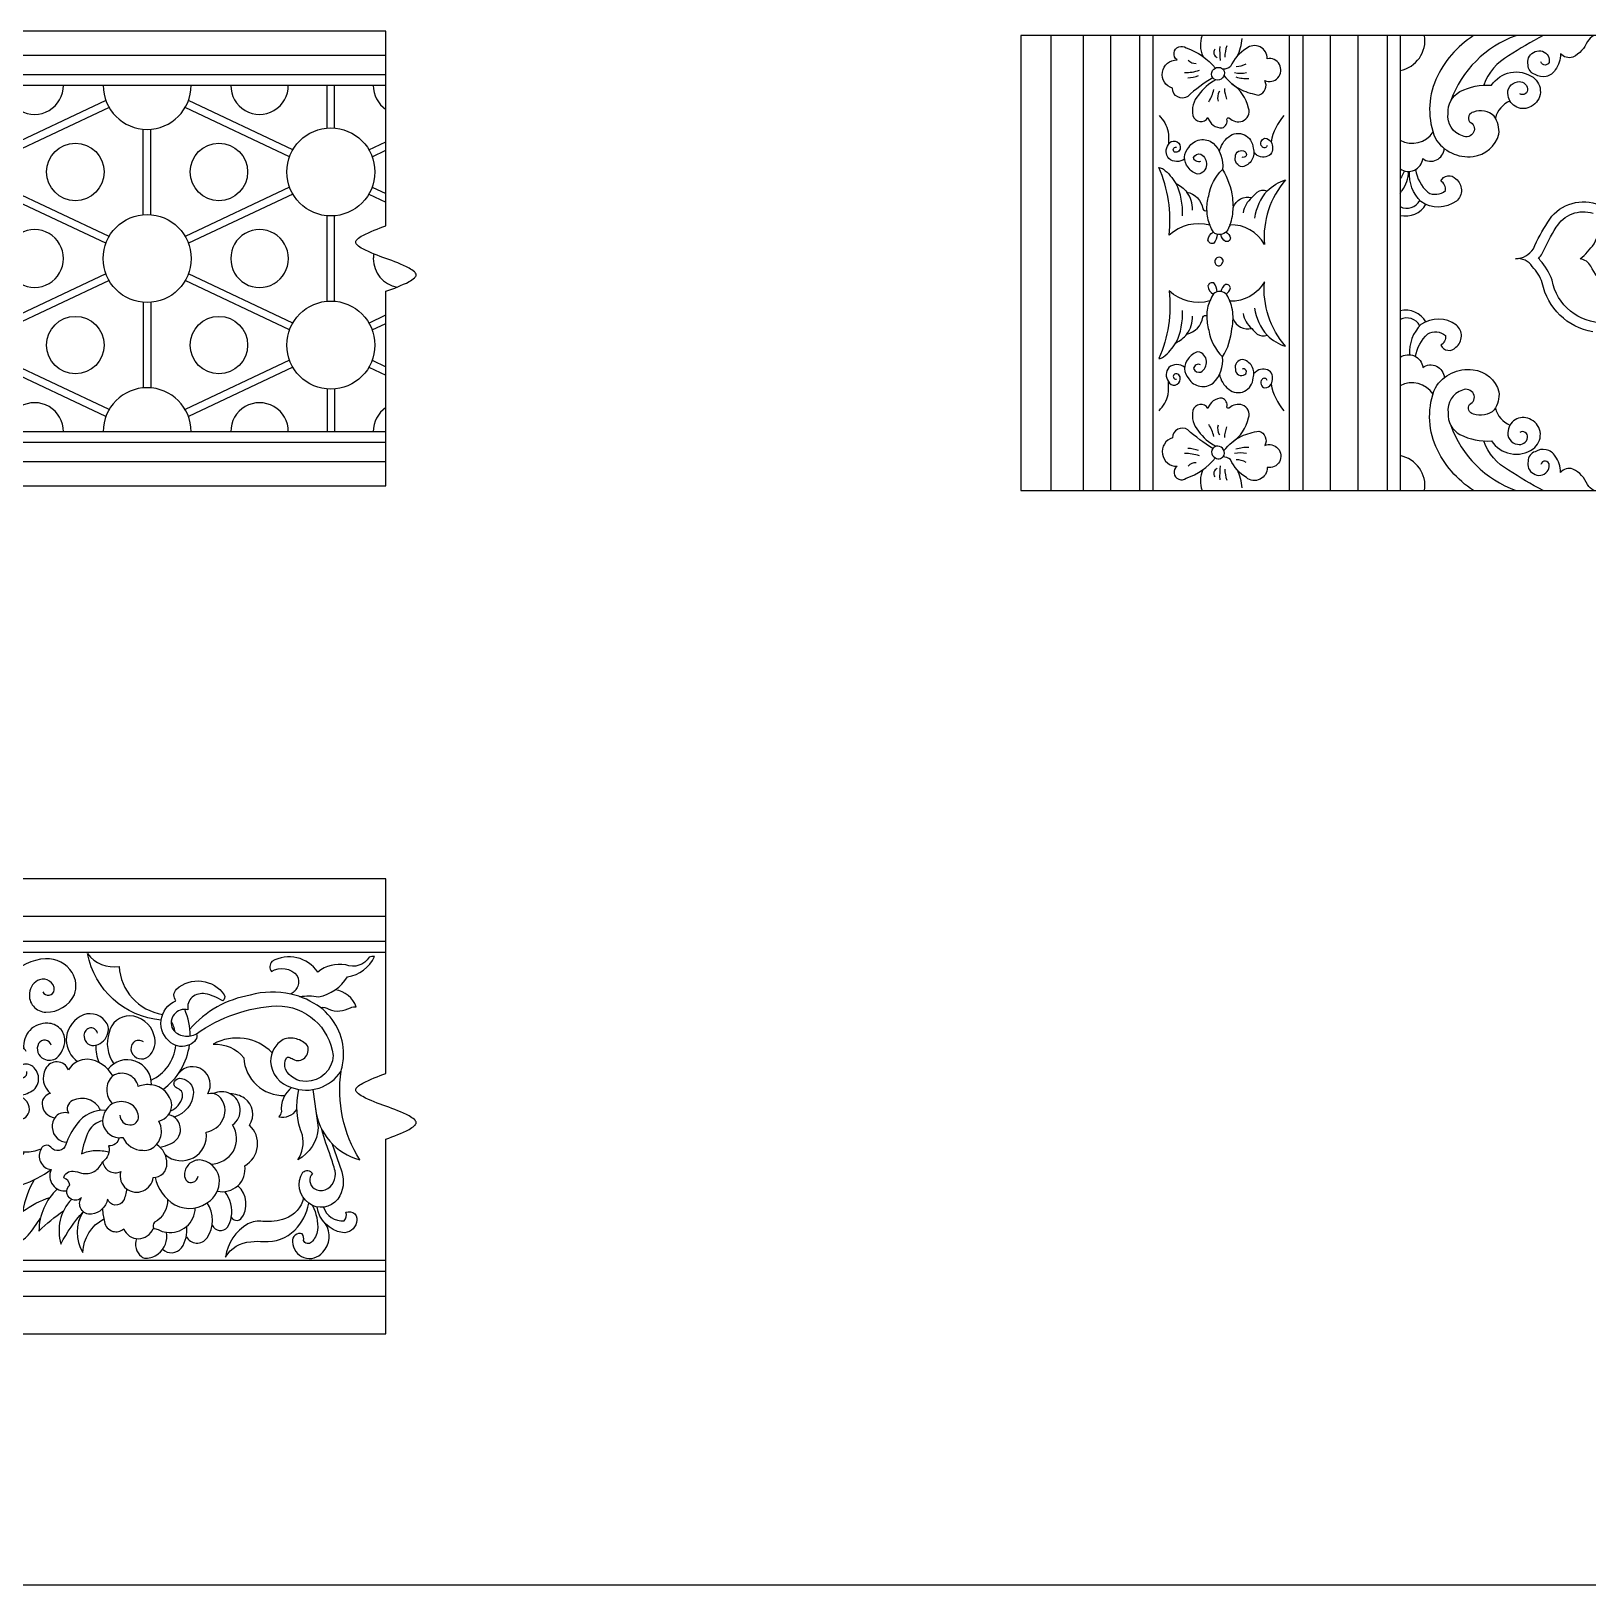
# Model space of a CAD drawing. Extents: x -66030 to 95157, y -13132 to 45879.
# Drawn here: x -33959 to -32248, y 1430 to 3138 of the extents above; entities that cross this region are included whole.
import ezdxf

# ---------------------------------------------------------------- set-up
doc = ezdxf.new("R2010")
doc.units = 0
doc.header["$LTSCALE"] = 100
doc.header["$MEASUREMENT"] = 0
doc.layers.add('3', color=11, linetype='CONTINUOUS')
doc.layers.add('4', color=121, linetype='CONTINUOUS')

# ---------------------------------------------------------------- blocks, each defined once
blk = doc.blocks.new('A$C5C850B9F')
at = {"layer": '3'}
for p, q in [((2385.2, 393.4), (2385.2, 440.4)), ((2393.6, 393.4), (2393.6, 440.4)), ((2142, 423.7), (2027.2, 369.5)), ((2145.6, 416.1), (2030.7, 361.9)), ((2344, 361.9), (2229.2, 416.1)), ((2347.6, 369.5), (2232.7, 423.7)), ((2183.2, 298.2), (2183.2, 392.2)), ((2191.6, 298.2), (2191.6, 392.2)), ((2431.2, 369.5), (2450, 378.4)), ((2434.7, 361.9), (2450, 369.1)), ((2145.6, 274.3), (2030.7, 328.5)), ((2344, 328.5), (2229.2, 274.3)), ((2434.7, 328.5), (2450, 321.3)), ((2142, 266.7), (2027.2, 320.9)), ((2347.6, 320.9), (2232.7, 266.7)), ((2431.2, 320.9), (2450, 312)), ((2385.2, 203), (2385.2, 297)), ((2393.6, 203), (2393.6, 297)), ((2145.6, 225.7), (2030.7, 171.5)), ((2344, 171.5), (2229.2, 225.7)), ((2347.6, 179.1), (2232.7, 233.3)), ((2183.2, 201.8), (2183.2, 107.8)), ((2191.6, 201.8), (2191.6, 107.8)), ((2431.2, 179.1), (2450, 188)), ((2434.7, 171.5), (2450, 178.7)), ((2145.6, 83.9), (2030.7, 138.1)), ((2344, 138.1), (2229.2, 83.9)), ((2434.7, 138.1), (2450, 130.9)), ((2142, 76.3), (2027.2, 130.5)), ((2347.6, 130.5), (2232.7, 76.3)), ((2431.2, 130.5), (2450, 121.6)), ((2385.2, 106.6), (2385.2, 59.6)), ((2393.6, 106.6), (2393.6, 59.6))]:
    blk.add_line(p, q, dxfattribs=at)
for points in [[(2450, 0), (2450, 214, 0.033865), (2475.6, 224.6, 0.043189), (2481.4, 228.7, 0.176583), (2483.3, 232, 0.176583), (2481.4, 235.3, 0.043189), (2475.6, 239.4, 0.033865), (2450, 250, -0.033865), (2424.4, 260.6, -0.043189), (2418.6, 264.7, -0.176583), (2416.7, 268, -0.176583), (2418.6, 271.3, -0.043189), (2424.4, 275.4, -0.033865), (2450, 286), (2450, 500)], [(2450, 26.5), (1469.8, 26.5, 0.340508), (1418.1, 104.5, 0.151846), (1417.5, 147.8, 0.300521), (1368, 179.1, 0.239741), (1324.4, 250, 0.239741), (1368, 320.9, 0.300521), (1417.5, 352.2, 0.151846), (1418.1, 395.5, 0.340508), (1469.8, 473.5), (2450, 473.5)], [(2450, 47.6), (1495.7, 47.6, 0.293594), (1441.5, 120.6, 0.399615), (1387.4, 199.5, 0.232901), (1363, 250, 0.232901), (1387.4, 300.5, 0.399615), (1441.5, 379.4, 0.293594), (1495.7, 452.4), (2450, 452.4)], [(2450, 59.6), (1506.2, 59.6, 0.236106), (1454.4, 128.1, 0.33419), (1398.9, 208.8, 0.153043), (1380.5, 250, 0.153043), (1398.9, 291.2, 0.33419), (1454.4, 371.9, 0.236106), (1506.2, 440.4), (2450, 440.4)], [(2436.5, 255.1, 0.040408), (2436.1, 250, 0.366915), (2462.3, 218.6, 0.366915)]]:
    blk.add_lwpolyline(points, format="xyb", dxfattribs=at)
for points in [[(2032.1, 250, 1.008676), (2095.3, 250, 1.008676)], [(2279.4, 250, 1.008676), (2342.7, 250, 1.008676)]]:
    blk.add_lwpolyline(points, format="xyb", close=True, dxfattribs=at)
blk.add_lwpolyline([(2142, 233.3), (2027.2, 179.1)], dxfattribs=at)
for centre, radius in [((2108.5, 345.2), 31.6), ((2266.3, 345.2), 31.6), ((2389.4, 345.2), 48.4), ((2187.4, 250), 48.4), ((2389.4, 154.8), 48.4), ((2108.5, 154.8), 31.6), ((2266.3, 154.8), 31.6)]:
    blk.add_circle(centre, radius, dxfattribs=at)
for centre, radius, start, end in [((2063.7, 440.1), 31.6, 179.5051, 0.4949), ((2187.4, 440.4), 48.4, 180, 0), ((2311, 440.1), 31.6, 179.5051, 0.4949), ((2467.7, 440.1), 31.6, 179.5051, 235.9276), ((2187.4, 59.6), 48.4, 0, 180), ((2063.7, 59.9), 31.6, 359.5051, 180.4949), ((2311, 59.9), 31.6, 359.5051, 180.4949), ((2467.7, 59.9), 31.6, 124.0724, 180.4949)]:
    blk.add_arc(centre, radius, start, end, dxfattribs=at)
at = {"layer": '4'}
blk.add_lwpolyline([(2450, 500), (0, 500), (0, 0), (2450, 0)], dxfattribs=at)
blk = doc.blocks.new('A$C7E491CBE')
at = {"layer": '3'}
for points in [[(2450, 0), (2450, 214, 0.033865), (2475.6, 224.6, 0.043189), (2481.4, 228.7, 0.176583), (2483.3, 232, 0.176583), (2481.4, 235.3, 0.043189), (2475.6, 239.4, 0.033865), (2450, 250, -0.033865), (2424.4, 260.6, -0.043189), (2418.6, 264.7, -0.176583), (2416.7, 268, -0.176583), (2418.6, 271.3, -0.043189), (2424.4, 275.4, -0.033865), (2450, 286), (2450, 500)], [(2450, 40.9), (1121.2, 40.9, 0.172606), (1147, 116.8, 0.151147), (1223.6, 205.2, -0.177383), (1260.1, 250, -0.177383), (1223.6, 294.8, 0.151147), (1147, 383.2, 0.172606), (1121.2, 459.1), (2450, 459.1)], [(2450, 68.3), (1182.4, 68.3, 0.145583), (1191.6, 121.3, 0.140811), (1225.7, 141.2, 0.119568), (1273.3, 207.7, -0.062048), (1295.1, 250, -0.062048), (1273.3, 292.3, 0.119568), (1225.7, 358.8, 0.140811), (1191.6, 378.7, 0.145583), (1182.4, 431.7), (2450, 431.7)], [(2450, 80.4), (1198.6, 80.4, 0.155401), (1202.8, 110.3, 0.21807), (1293.8, 225.8, -0.191241), (1315.3, 250, -0.191241), (1293.8, 274.2, 0.21807), (1202.8, 389.7, 0.155401), (1198.6, 419.6), (2450, 419.6)], [(2072.7, 375.9, 0.737959), (2085.3, 377.9, 0.295556), (2080.1, 387.4, 0.255894), (2069.2, 389.1, 0.298145), (2058.1, 374.5, 0.451227), (2076.1, 353.4, 0.284835), (2107.4, 372.6, 0.220402), (2105.1, 397, 0.260551), (2075.7, 412.2, 0.195619), (2036.6, 393.2)], [(2202.8, 344.8, -0.336042), (2122, 417.8, 0.279668), (2156.5, 403.7, 0.351889), (2204.3, 351, 0.439893)], [(2355.1, 370.6, -0.086344), (2375.9, 370.3, 0.214014), (2407.6, 392.3, 0.263697), (2437.4, 414.8, 0.07821), (2431.6, 414.1, -0.369362), (2405.7, 405.4, 0.220633), (2375.2, 397.6, 0.388352), (2324.5, 409.3, 0.325807), (2324, 398, -0.383615), (2352.5, 393.5, -0.200777), (2353.2, 382, -0.156232), (2345.5, 373.4)], [(2377.9, 358.6, -0.232874), (2387.1, 356.6, 0.224646), (2411, 358.4, -0.162126), (2417.4, 359.3, 0.279895), (2394.1, 377.9)], [(2241.7, 329.8, -0.141429), (2330.1, 360.5, -0.378914), (2391.9, 305.8, -0.402073), (2362.1, 277.3, -0.289123), (2339.6, 290.7, -0.214988), (2340.5, 303.1, -0.263235), (2343.1, 304.1, -0.071036), (2347.8, 301.7, 0.345173), (2360.8, 303.4, 0.303011), (2363.8, 316.4, 0.149965), (2351.5, 324.1, 0.154769), (2336.9, 323.4, 0.266955), (2323.2, 299.4, 0.331217), (2346.3, 270.7, 0.352338), (2400.6, 288.6, 0.068765), (2403.4, 307.2, 0.234258), (2377.9, 358.6, 0.101337), (2345.5, 373.4, 0.1279), (2300.7, 372.1, 0.173566), (2234.4, 334.8, 0.173566)], [(2132.9, 330.4, 0.42515), (2123.6, 335.9, 0.376929), (2118.1, 326.6, 0.482648), (2131, 317.1, 0.27912), (2144.3, 330.5, 0.256662), (2141.4, 343.7, 0.375436), (2113.8, 348.8, 0.252641), (2098.3, 322.8, 0.230324), (2110.9, 299.2)], [(2183.4, 320.7, 0.36546), (2172.4, 320.2, 0.296593), (2170.3, 309.4, 0.493499), (2188.8, 304.6, 0.31393), (2194.9, 328.5, 0.325933), (2168.2, 349.5, 0.354202), (2145.6, 331.2, 0.243103), (2150.8, 296.8)], [(2082, 317.1, 0.661369), (2068.1, 318.9, 0.437967), (2073.7, 302.1, 0.288543), (2088.1, 303.3, 0.192091), (2097, 322.3, 0.414214), (2078.1, 341.2, 0.470416), (2051.8, 313.4)], [(2054.5, 310.3, 0.32349), (2049.5, 313.9, 0.061516), (2047.6, 313.9, 0.385569), (2023.1, 287.3, 0.351766), (2041.8, 262.8, 0.179807), (2057.3, 265, 0.557421), (2063, 292.4, 0.289761), (2051, 295.8, 0.369821), (2045.1, 285.1, 0.408059), (2051.6, 281.8, 0.408059), (2055.1, 288.2)], [(2324.9, 308.9, 0.335662), (2260.1, 318.3, -0.241326), (2293.6, 303.4, 0.407497), (2338.7, 261.9, 0.407497)], [(2149.5, 283.4, 0.248745), (2122.1, 301.8, 0.253473), (2100.8, 290.2, 0.651259), (2075.8, 291.2, 0.361953), (2081.2, 264.1, 0.354479), (2071.8, 252.6, 0.363662), (2085.8, 237.4)], [(2207.2, 196.9, 0.313904), (2238.4, 193.5, 0.313904), (2252.4, 221.6, 0.239774), (2270.8, 235.5, 0.342253), (2265.9, 261.4, 0.217269), (2254, 263.8, 0.92889), (2222.1, 286.3, 0.905732)], [(2157.5, 240.1, 0.409428), (2168.2, 229.6, 0.481982), (2177.8, 239.1, 0.255704), (2168.7, 252.8, 0.231433), (2149.2, 253, 0.238373), (2138.4, 234.1, 0.392482), (2156.3, 215.5, 0.052112), (2160.7, 215.8, 0.294548), (2182.6, 201.6, 0.242819), (2197.8, 208.1, 0.183971), (2203.3, 222.7, 0.105826), (2200.3, 233.8, 0.349203), (2214.6, 251.7, 0.347003), (2192.1, 273.5, 0.129255), (2177.7, 271.9, 0.514385), (2149.5, 283.4, 0.419617), (2149.2, 253)], [(2213.3, 244.9, 0.244728), (2226.1, 260.2, 0.231468), (2225, 266.6, 0.132524), (2219.5, 270.3, -0.416961), (2217.6, 277.4, -0.329431), (2225.3, 280.6, -0.352245), (2238.3, 265.3, -0.328002), (2217, 238.2, -0.328002)], [(2372.5, 247.4, 0.308176), (2421.3, 191.1, -0.177056), (2400.6, 288.6)], [(2041.1, 245.5, 0.310436), (2039.1, 239.1, 0.324482), (2045.4, 234.9, 0.388075), (2058, 246.4, 0.449061), (2041.2, 261.2, 0.400479), (2020.2, 234.5, 0.417587), (2053.2, 199.9, 0.107655), (2070.9, 203.2)], [(2136.2, 245.7, 0.421167), (2105.3, 256.2, 0.454814), (2100.9, 242.3, 0.288072), (2086.9, 238.9, 0.388338), (2088.5, 214.8, 0.190203), (2099, 210.5)], [(2257.4, 186.4, 0.255324), (2282.2, 200.8, 0.275103), (2281.3, 229.5, 0.566487), (2278.7, 263.7, 0.240235), (2260.2, 263.9)], [(2264.5, 156.8, 0.248966), (2287.1, 162.7, 0.248966), (2294.8, 184.7, 0.506287), (2300, 229.2, 0.39257), (2294.6, 258.9, 0.138478), (2278.7, 263.7)], [(2346.3, 270.7, 0.263348), (2335.1, 243.9, -0.102979), (2332.1, 238.4, 0.307013), (2352.1, 246.5, 0.307013)], [(2369.7, 268.4, 0.005582), (2375.6, 226.4, -0.252846), (2353.1, 191.1, 0.203581), (2358.1, 218.2, -0.155125), (2354.3, 268.5)], [(2142, 245.5, 0.270519), (2110.2, 230.2, 0.095038), (2098.1, 207.9, -0.615046), (2081.4, 205.1, 0.550272), (2070.9, 203.2, 0.547076), (2081.9, 180.4, 0.276136), (2083.6, 163.6, 0.276136), (2099.1, 157.2)], [(2224.1, 224.6, 0.362538), (2210.9, 240.7, 0.362538)], [(2138.4, 234.1, 0.216198), (2123.4, 223.1, 0.080722), (2115.4, 197.7, -0.092232), (2130.1, 201.5, -0.060408), (2145.4, 199.8)], [(2390.4, 209.4), (2401.3, 178.1, -0.240866), (2397, 148, -0.404712), (2365.1, 143.4, -0.400217), (2358.7, 177.4, -0.503992), (2369.1, 176, 0.470796), (2371.2, 159.7, 0.221307), (2383.2, 158.1, 0.360787), (2394, 179, 0.02112), (2389.1, 195.1, -0.02368), (2379.6, 224.3)], [(2156.3, 215.5, -0.407981), (2145, 206.5, -0.326877), (2138.5, 189.1, 0.502233), (2158.3, 178.2, 0.298284), (2164.6, 159.4, 0.581413), (2194, 171.7, 0.423655), (2209.2, 187, 0.254275), (2197.8, 208.1)], [(2052.2, 199.2, -0.368098), (1949.3, 177.9, 0.320055), (2081.9, 180.4, 0.320055)], [(2164.6, 159.4, -0.117743), (2161.2, 146.1, -0.650451), (2143.9, 147.9, -0.321176), (2126.2, 131.3, -0.294868), (2114.8, 136.9, -0.294868), (2115.3, 149.6, -0.330388), (2104.2, 147.7, -0.315747), (2099.1, 157.2, -0.196002), (2102.5, 163.4, 0.286773), (2095.8, 171.2, -0.405479), (2105.9, 178.6, -0.102972), (2115.3, 176.5, 0.187127), (2129.3, 178.3, 0.164907), (2138.5, 189.1, 0.164907)], [(2196.1, 171.8, 0.208016), (2218, 141.7, 0.317426), (2257, 146.6, 0.266051), (2266.5, 171.9, 0.342043), (2244.8, 191, 0.414214), (2228.5, 174.7, 0.256455), (2231.4, 167.7, 0.272893), (2237.7, 166.5, 0.296646), (2243.6, 173.2)], [(2063.2, 169.2, 0.091144), (2050.7, 134.7, -0.06894), (2080.6, 149.9)], [(2088.8, 159.1, 0.20791), (2068.4, 112.8, -0.045636), (2095.5, 135.1, -0.045636)], [(2258.9, 119.3, 0.545993), (2275.8, 117, 0.093011), (2279.9, 128, 0.213493), (2272.8, 156.2)], [(2279.9, 128, 0.460342), (2290.4, 126.1, 0.39827), (2287.1, 162.7)], [(2104.2, 147.7, 0.268247), (2092.6, 98.6, -0.0657), (2117.1, 134.1, 0.051287)], [(2138.3, 137.3, 0.043317), (2140.5, 123, 0.290708), (2149.8, 112.5, 0.250267), (2161.6, 115.2, 0.67793), (2193.9, 115.6, -0.141918), (2199.5, 114.5, 0.125185), (2208.6, 111.5, 0.453776), (2240.3, 138.4, 0.453776)], [(2209.8, 147.9, -0.290504), (2195.4, 122.5, 0.362048), (2194.8, 115.6, 0.283572)], [(2230.5, 107, 0.277656), (2241.4, 99.7, 0.267805), (2253.3, 105.5, 0.311246), (2253.5, 143.8)], [(2359.5, 149, -0.244753), (2339.4, 126.5, -0.10343), (2314.7, 123.5, 0.134918), (2298.1, 120.8, 0.229389), (2273.7, 84.2, -0.264587), (2301.3, 100.9, -0.074621), (2315.8, 101.2, 0.211206), (2349.7, 113.9, 0.159901), (2365.1, 143.4, 0.17834)], [(2369.3, 141, -0.130692), (2374.9, 113.7, -0.153132), (2368.1, 100.5, -0.547115), (2359.5, 102.5, 0.173293), (2358, 109.7, 0.576471), (2347.3, 101.1, 0.702878), (2380.5, 89.6, 0.349162), (2383.6, 120.8, 0.36717)], [(2381.3, 139.2, 0.364408), (2404, 124.2, 0.305506), (2405.8, 133.5, -0.2928), (2415.9, 131.6, -0.249496), (2417.5, 122.3, -0.39137), (2402.1, 111.1, -0.322122), (2374.2, 139.5)], [(2042.7, 113, 0.387119), (2048, 111, 0.298954), (2050.4, 116.1, 0.837144), (2027.4, 117.8, 0.480044), (2042.8, 101.5, 0.247906), (2056.4, 108.3, 0.03628), (2070.2, 127.3, 0.040591)], [(2117.1, 134.1, 0.29315), (2116.7, 89.3, -0.272206), (2139.8, 126.1)], [(2175.6, 104.6, 0.315009), (2181.2, 84.7, 0.204326), (2185.9, 83.1, 0.171415), (2199.4, 87.8, 0.287873), (2208.6, 111.5)], [(2204.4, 92.9, 0.443699), (2225.2, 94.3, 0.184124), (2230.9, 118)]]:
    blk.add_lwpolyline(points, format="xyb", dxfattribs=at)
blk.add_lwpolyline([(2241.7, 329.8, -0.301285), (2240.6, 322.9, -0.155236), (2234.1, 317.7, -0.291072), (2213.6, 319.9, -0.589672), (2219.1, 366, -0.393928), (2219.7, 378.8, -0.449512), (2272.2, 372.6, -0.356794), (2270.5, 365.8, 0.092522), (2251.2, 373.7, 0.212921), (2237, 370, 0.268152), (2232.3, 356.1, 0.295967), (2217, 350.9, 0.295967), (2215.5, 334.7, 0.182029), (2227.7, 327.3, 0.182029)], format="xyb", close=True, dxfattribs=at)
for centre, radius, start, end in [((2171.3, 322), 48, 11.7647, 27.2561), ((2161.3, 327.5), 73.4, 359.8448, 23.3723), ((2170.7, 314.7), 39.8, 176.5739, 204.6528), ((2171.3, 322), 48, 295.2612, 353.8017), ((2161.3, 327.5), 73.4, 306.3617, 352.3714), ((2165.5, 274.6), 26.6, 357.82, 143.1789), ((2207.2, 224.6), 16.9, 290.0822, 0.4807), ((2185.1, 274.4), 71.3, 283.3936, 293.0766)]:
    blk.add_arc(centre, radius, start, end, dxfattribs=at)
at = {"layer": '4'}
blk.add_lwpolyline([(2450, 500), (0, 500), (0, 0), (2450, 0)], dxfattribs=at)
blk = doc.blocks.new('A$C3FE3707C')
at = {"layer": '3'}
for p, q in [((33.4, 0), (33.4, 500)), ((68.5, 500), (68.5, 0)), ((98.9, 0), (98.9, 500)), ((130.9, 0), (130.9, 500)), ((145.3, 500), (145.3, 0)), ((295.6, 0), (295.6, 500)), ((310, 500), (310, 0)), ((340.3, 500), (340.3, 0)), ((370.7, 500), (370.7, 0)), ((402.7, 500), (402.7, 0)), ((417.1, 500), (417.1, 0))]:
    blk.add_line(p, q, dxfattribs=at)
for points in [[(497.7, 500, 0.145706), (456.3, 451.8, 0.202049), (455.8, 387, 0.293048), (497.3, 367.2, 0.306777), (525.7, 391.6, 0.170235), (520.6, 411.5, 0.280568), (497.6, 416, 0.518381), (493.4, 405.3, -0.444093), (497.9, 393.9, -0.413927), (485.6, 389.7, -0.36654), (469.9, 414.6, -0.294928), (482.9, 438.5, -0.141974), (517.5, 445.4, -0.425527), (563.2, 454.2, -0.562135), (561.3, 422.2, -0.532411), (535.7, 434.2, -0.437182), (546, 449.2, -0.459787), (557.1, 441.7, -0.646153), (548.6, 436.1)], [(574.3, 500, 0.027172), (536.4, 477.7, 0.189406), (509.1, 445.6)], [(629.9, 500, 0.104968), (623, 493.6, -0.183571), (607.1, 476.4, -0.288357), (593.3, 480.1, -0.189643), (587.6, 462.4, -0.425948), (565.6, 457.4, -0.354616), (557.9, 467.9, -0.360315), (563.6, 481.4, -0.386252), (578.9, 479.2, -0.200181), (581.1, 472.3, -0.908234), (571.9, 471.4)], [(211, 453.8, 0.044435), (183.5, 433.3, -0.600874), (166.8, 442.1, -0.873056), (171.8, 473.4, -1.020124), (181.9, 486.5, -0.144707), (213.9, 464.2, -0.144707)], [(223.4, 456.2, 0.117257), (242.7, 440.3, 0.062819), (261.8, 434.7, 0.483908), (268.2, 450.6, 1.352306), (270.9, 474.7, 0.640152), (248, 485.9, 0.163662), (230.7, 466, -0.161961), (222.2, 463.1, -0.161961)], [(628.8, 174.4, -0.308331), (573.4, 228.2, 0.107671), (562.3, 246.1, 0.294456), (544, 254.8, 0.249885), (563.6, 265.7, -0.03853), (579.4, 295, -0.351896), (632.7, 315.1, -0.486522)], [(641.6, 184.4, -0.364679), (584.1, 231.1, 0.106523), (571, 253, 0.023251), (569.4, 255.2, 0.048141), (573.4, 260.5, -0.039739), (588.8, 289.3, -0.353457), (629.3, 304.7, 0.54525)], [(214.5, 451.4, 0.116308), (195.3, 434.7, 0.247305), (189.3, 412.1, 0.658354), (205.8, 409.9, 0.342839), (221.3, 398.5, 0.387089), (226.6, 408.3, -0.57243), (229.4, 409.3, 0.282807), (243.7, 406.1, 0.383988), (250.5, 420.2, 0.194926), (232.1, 447.1)], [(152, 412.3, -0.130675), (162.1, 394.4, -0.052039), (162.2, 380.3)], [(180.1, 364.4, -0.338654), (162.7, 364.8, -0.33329), (162.2, 380.3, -0.775063), (175.3, 377.7, -0.571709), (168.9, 372, -0.785706), (171, 377.5, -0.785706)], [(197.7, 361.8, -0.496875), (190, 366, -0.373836), (198, 369.8, -0.26744), (204.3, 357.9, -0.342323), (194.8, 347.6, -0.192503), (184.1, 355.3, -0.391886), (184.7, 377.2, -0.438896), (211.4, 382, -0.232444), (221.9, 353)], [(218.4, 372.3, -0.181369), (228.6, 388.8, -0.626833), (255.3, 376.3, -0.454621), (243.5, 355.9, -0.463378), (236, 366.8, -0.623423), (246.4, 372.5, -0.951201), (243.2, 366.5)], [(270.8, 379.2, -0.661948), (265.2, 378, -0.540208), (268.3, 387.3, -0.220937), (275.2, 383.2, -0.283467), (274.7, 369.5, -0.322389), (260, 368.4, -0.004072), (256.2, 371.4)], [(417.1, 353.6, 0.571579), (441.9, 364.8, 0.596751), (465.6, 376)], [(254.1, 322, -0.042789), (259.9, 328, -0.255869), (270.8, 329.3, -0.117684), (291.1, 341.5, 0.201607), (267.8, 270.5, 0.28358), (230, 292, -0.04034), (226.5, 285, -0.43053), (211.8, 283.8, -0.04329), (207.9, 291.6, 0.257735), (163, 280.6, 0.137158), (151.7, 355, -0.102957), (156.8, 353.2, -0.089901), (170.5, 337.6, -0.12123), (182.5, 328, -0.318622), (200.1, 309.5, 0.412067), (204.6, 307.9, -0.08032), (206.6, 323.9, -0.16969), (221.9, 353, -0.096474), (232.8, 321.9, 0.02079), (233.4, 311.2, -0.375558), (254.1, 322)], [(421.7, 351.3, -0.105358), (417.1, 342.9, -0.105358)], [(417.1, 326.7, 0.031187), (419.2, 329.7, 0.147608), (426.4, 350.7)], [(434, 352.8, 0.166896), (447.4, 327.8, 0.317991), (466.9, 329.7, 0.298687), (461.8, 340.3, -0.537383), (478.4, 342.6, -0.47258), (478.9, 318.1, -0.319876), (440, 317.6, -0.222478), (427.5, 350.8)], [(718.5, 186, -0.476978), (681.4, 205.2, 0.002195), (676.7, 220.4, -0.338136), (641.6, 224.1, -0.041122), (626.7, 246.7, 0.223163), (615.2, 254.6, 0.057738), (630.3, 271, -0.187176), (649.4, 292.6, -0.333008), (672.5, 293.5, -0.598293), (727.7, 322.5)], [(215.9, 281.5, -0.14699), (212.3, 271.9, -0.44859), (205.8, 275.1, -0.270734), (211.6, 284.1)], [(225.7, 284.1, -0.231079), (230.4, 277.4, -0.466924), (225.1, 273.7, -0.212231), (219.9, 281.3)], [(254.1, 178, 0.042789), (259.9, 172, 0.255869), (270.8, 170.7, 0.117684), (291.1, 158.5, -0.201607), (267.8, 229.5, -0.28358), (230, 208, 0.04034), (226.5, 215, 0.43053), (211.8, 216.2, 0.04329), (207.9, 208.4, -0.257735), (163, 219.4, -0.137158), (151.7, 145, 0.102957), (156.8, 146.8, 0.089901), (170.5, 162.4, 0.12123), (182.5, 172, 0.318622), (200.1, 190.5, -0.412067), (204.6, 192.1, 0.08032), (206.6, 176.1, 0.16969), (221.9, 147, 0.120745), (232, 178.1, 0.055306), (233.4, 188.8, 0.375558), (254.1, 178)], [(215.9, 218.5, 0.14699), (212.3, 228.1, 0.44859), (205.8, 224.9, 0.270734), (211.6, 215.9)], [(225.7, 215.9, 0.231079), (230.4, 222.6, 0.466924), (225.1, 226.3, 0.212231), (219.9, 218.7)], [(434, 147.2, -0.166896), (447.4, 172.2, -0.317991), (466.9, 170.3, -0.298687), (461.8, 159.7, 0.537383), (478.4, 157.4, 0.47258), (478.9, 181.9, 0.319876), (440, 182.4, 0.222478), (427.5, 149.2)], [(180.1, 135.6, 0.338654), (162.7, 135.2, 0.33329), (162.2, 119.7, 0.775063), (175.3, 122.3, 0.571709), (168.9, 128, 0.785706), (171, 122.5, 0.785706)], [(197.7, 138.2, 0.496875), (190, 134, 0.373836), (198, 130.2, 0.26744), (204.3, 142.1, 0.342323), (194.8, 152.4, 0.192503), (184.1, 144.7, 0.391886), (184.7, 122.8, 0.438896), (211.4, 118, 0.232444), (221.9, 147)], [(218.4, 127.7, 0.181369), (228.6, 111.2, 0.626833), (255.3, 123.7, 0.454621), (243.5, 144.1, 0.463378), (236, 133.2, 0.623423), (246.4, 127.5, 0.951201), (243.2, 133.5)], [(417.1, 146.4, -0.571579), (441.9, 135.2, -0.596751), (465.6, 124)], [(270.8, 120.8, 0.661948), (265.2, 122, 0.540208), (268.3, 112.7, 0.220937), (275.2, 116.8, 0.283467), (274.7, 130.5, 0.322389), (260, 131.6, 0.004072), (256.2, 128.6)], [(497.7, 0, -0.145706), (456.3, 48.2, -0.202049), (455.8, 113, -0.293048), (497.3, 132.8, -0.306777), (525.7, 108.4, -0.170235), (520.6, 88.5, -0.280568), (497.6, 84, -0.518381), (493.4, 94.7, 0.444093), (497.9, 106.1, 0.413927), (485.6, 110.3, 0.36654), (469.9, 85.4, 0.294928), (482.9, 61.5, 0.141974), (517.5, 54.6, 0.425527), (563.2, 45.8, 0.562135), (561.3, 77.8, 0.532411), (535.7, 65.8, 0.437182), (546, 50.8, 0.459787), (557.1, 58.3, 0.646153), (548.6, 63.9)], [(152, 87.7, 0.130675), (162.1, 105.6, 0.052039), (162.2, 119.7)], [(232.1, 52.9, 0.194926), (250.5, 79.8, 0.383988), (243.7, 93.9, 0.282807), (229.4, 90.7, -0.57243), (226.6, 91.7, 0.387089), (221.3, 101.5, 0.342839), (205.8, 90.1, 0.658354), (189.3, 87.9, 0.247305), (195.3, 65.3, 0.116308), (214.5, 48.6)], [(211, 46.2, -0.044435), (183.5, 66.7, 0.600874), (166.8, 57.9, 0.873056), (171.8, 26.6, 1.020124), (181.9, 13.5, 0.144707), (213.9, 35.8, 0.144707)], [(223.4, 43.8, -0.117257), (242.7, 59.7, -0.062819), (261.8, 65.3, -0.483908), (268.2, 49.4, -1.352306), (270.9, 25.3, -0.640152), (248, 14.1, -0.163662), (230.7, 34, 0.161961), (222.2, 36.9, 0.161961)], [(574.3, 0, -0.027172), (536.4, 22.3, -0.189406), (509.1, 54.4)], [(629.9, 0, -0.104968), (623, 6.4, 0.183571), (607.1, 23.6, 0.288357), (593.3, 19.9, 0.189643), (587.6, 37.6, 0.425948), (565.6, 42.6, 0.354616), (557.9, 32.1, 0.360315), (563.6, 18.6, 0.386252), (578.9, 20.8, 0.200181), (581.1, 27.7, 0.908234), (571.9, 28.6)]]:
    blk.add_lwpolyline(points, format="xyb", dxfattribs=at)
for points in [[(213.9, 464.2, -0.469313), (223.5, 461, -0.575146), (214.5, 451.4, -0.69458)], [(215.3, 247.6, 0.480331), (221, 249.1, 0.812976), (216.8, 256.3, 0.601932)], [(213.9, 35.8, 0.469313), (223.5, 39, 0.575146), (214.5, 48.6, 0.69458)]]:
    blk.add_lwpolyline(points, format="xyb", close=True, dxfattribs=at)
for centre, radius, start, end in [((227.4, 489.6), 30, 159.7075, 204.0662), ((198.5, 499), 44.8, 331.1246, 357.3479), ((410.4, 495), 34, 281.2847, 8.4602), ((585, 387.9), 119.3, 110.0104, 160.1462), ((217.8, 481.4), 5.75, 141.168, 250.1456), ((381.6, 484.3), 163, 178.6045, 184.0626), ((255.2, 477.3), 30.8, 158.3096, 181.6552), ((191.9, 479.7), 10.2, 220.137, 274.663), ((237.3, 486), 19.8, 268.4448, 301.3901), ((180.6, 509.5), 50.1, 269.3797, 288.2869), ((181.2, 494.5), 40.9, 273.4003, 290.5292), ((241.6, 489.4), 30.7, 257.4468, 282.5532), ((248.4, 491.9), 39.1, 252.141, 273.6227), ((167.5, 451), 45.8, 328.8667, 346.9585), ((230.2, 431.8), 13.8, 149.1467, 195.6493), ((269.5, 445.7), 45.9, 184.9503, 199.7513), ((548.5, 402.8), 27.5, 112.7501, 165.9992), ((337.6, 371), 63.6, 139.51, 168.8715), ((430.3, 408.9), 27.3, 241.1482, 327.2521), ((104.8, 305.8), 73.1, 357.1027, 25.861), ((161, 310.5), 27.7, 355.4062, 39.0276), ((316.2, 290.1), 60.1, 139.1797, 170.9941), ((187.1, 309.6), 46.3, 337.6391, 2.0363), ((271.7, 300.5), 27.8, 129.39, 170.0849), ((424.4, 326.6), 16.3, 243.4032, 331.8547), ((423.1, 327.2), 25.5, 256.4989, 330.6109), ((237.9, 306.3), 33.3, 177.1605, 206.0642), ((237.9, 193.7), 33.3, 153.9358, 182.8395), ((187.1, 190.4), 46.3, 357.9637, 22.3609), ((104.8, 194.2), 73.1, 334.139, 2.8973), ((161, 189.5), 27.7, 320.9724, 4.5938), ((271.7, 199.5), 27.8, 189.9151, 230.61), ((316.2, 209.9), 60.1, 189.0059, 220.8203), ((423.1, 172.8), 25.5, 29.3891, 103.5011), ((424.4, 173.4), 16.3, 28.1453, 116.5968), ((337.6, 129), 63.6, 191.1285, 220.49), ((430.3, 91.1), 27.3, 32.7479, 118.8518), ((548.5, 97.2), 27.5, 194.0008, 247.2499), ((167.5, 49), 45.8, 13.0415, 31.1333), ((230.2, 68.2), 13.8, 164.3507, 210.8533), ((269.5, 54.3), 45.9, 160.2487, 175.0497), ((585, 112.1), 119.3, 199.8538, 249.9896), ((180.6, -9.5), 50.1, 71.7131, 90.6203), ((181.2, 5.5), 40.9, 69.4708, 86.5997), ((241.6, 10.6), 30.7, 77.4468, 102.5532), ((248.4, 8.1), 39.1, 86.3773, 107.859), ((410.4, 5), 34, 351.5398, 78.7153), ((191.9, 20.3), 10.2, 85.337, 139.863), ((227.4, 10.4), 30, 155.9338, 200.2925), ((217.8, 18.6), 5.75, 109.8544, 218.832), ((381.6, 15.7), 163, 175.9374, 181.3955), ((255.2, 22.7), 30.8, 178.3448, 201.6904), ((237.3, 14), 19.8, 58.6099, 91.5552), ((198.5, 1), 44.8, 2.6521, 28.8754)]:
    blk.add_arc(centre, radius, start, end, dxfattribs=at)
at = {"layer": '4'}
blk.add_lwpolyline([(2450, 500), (0, 500), (0, 0), (2450, 0)], dxfattribs=at)

msp = doc.modelspace()

# ---------------------------------------------------------------- linework, layer by layer
at = {"layer": '3', "color": 2}
msp.add_line((-66009.4, 1429.7), (95156.9, 1429.7), dxfattribs=at)

# ---------------------------------------------------------------- block references
at = {"layer": '3'}
for name, p in [('A$C5C850B9F', (-36019.2, 2637.8)), ('A$C3FE3707C', (-32871.1, 2632.8)), ('A$C7E491CBE', (-36019.2, 1705.8))]:
    msp.add_blockref(name, p, dxfattribs=at)

doc.saveas('drawing.dxf')
